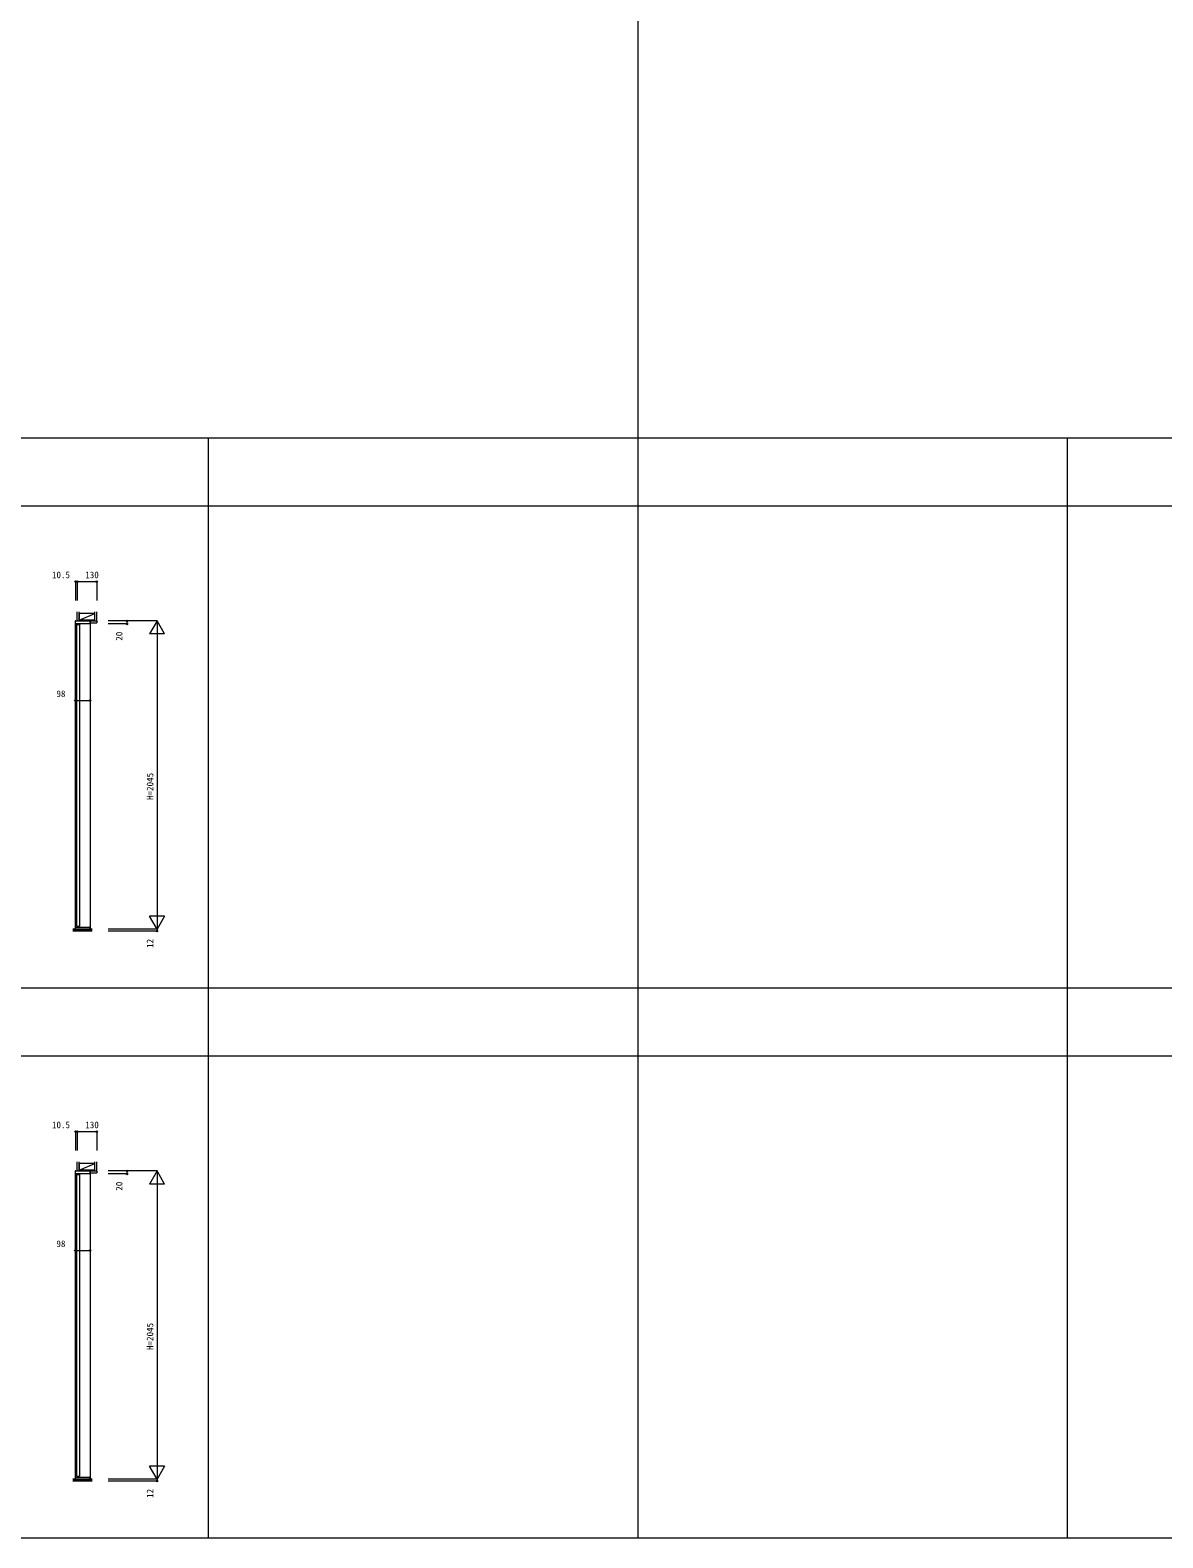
# Model space of a CAD drawing. Units: millimetres, scale not verified. Extents: x -14341 to 14341, y -10000 to 10000.
# Drawn here: x -6974 to 541, y -10000 to 0 of the extents above; entities that cross this region are included whole.
import ezdxf
from ezdxf.enums import TextEntityAlignment as Align

# ---------------------------------------------------------------- set-up
doc = ezdxf.new("R2010")
doc.units = ezdxf.units.MM
doc.header["$LTSCALE"] = 50
for name, color, linetype, lineweight in [('0-1_YKK_F1', 7, 'Continuous', 18), ('0-5_YKK_C1', 4, 'Continuous', 18), ('0-7_YKK_N1', 2, 'Continuous', 18), ('0-8_YKK_Z1', 7, 'Continuous', 18)]:
    doc.layers.add(name, color=color, linetype=linetype, lineweight=lineweight)
doc.styles.add('ＭＳ ゴシック', font='')
doc.styles.get('ＭＳ ゴシック').set_extended_font_data('MS Gothic')

msp = doc.modelspace()

# ---------------------------------------------------------------- linework, layer by layer
at = {"layer": '0-1_YKK_F1'}
for p, q in [((-2940.51, -10000), (-2940.51, 9500)), ((-14340.51, -2704), (14159.49, -2704)), ((-5790.51, -10000), (-5790.51, -2704)), ((-90.51, -10000), (-90.51, -2704)), ((-14340.51, -3154), (14159.49, -3154)), ((-14340.51, -6352), (14159.49, -6352)), ((-14340.51, -6802), (14159.49, -6802)), ((-14340.51, -10000), (14340.51, -10000))]:
    msp.add_line(p, q, dxfattribs=at)
at = {"layer": '0-5_YKK_C1'}
for p, q in [((-6663.54, -5942.5), (-6663.54, -3941.5)), ((-6576.44, -3918.5), (-6576.44, -5963.5)), ((-6669.94, -5948.5), (-6578.94, -5948.5)), ((-6663.54, -5942.5), (-6645.94, -5942.5)), ((-6663.54, -9590.5), (-6663.54, -7589.5)), ((-6576.44, -7566.5), (-6576.44, -9611.5)), ((-6669.94, -9596.5), (-6578.94, -9596.5)), ((-6663.54, -9590.5), (-6645.94, -9590.5))]:
    msp.add_line(p, q, dxfattribs=at)
for points in [[(-6671.94, -3936.5), (-6671.94, -3918.5), (-6674.44, -3918.5), (-6674.44, -5963.5)], [(-6671.94, -3918.5), (-6576.94, -3918.5), (-6576.94, -3938.5), (-6669.94, -3938.5)], [(-6663.54, -3941.5), (-6645.94, -3941.5), (-6645.94, -5942.5)], [(-6647.94, -5963.7), (-6647.94, -5963.5), (-6671.94, -5963.5), (-6671.94, -5950.5)], [(-6576.94, -5950.5), (-6576.94, -5963.5), (-6600.94, -5963.5), (-6647.94, -5963.5)], [(-6671.94, -7584.5), (-6671.94, -7566.5), (-6674.44, -7566.5), (-6674.44, -9611.5)], [(-6671.94, -7566.5), (-6576.94, -7566.5), (-6576.94, -7586.5), (-6669.94, -7586.5)], [(-6663.54, -7589.5), (-6645.94, -7589.5), (-6645.94, -9590.5)], [(-6647.94, -9611.7), (-6647.94, -9611.5), (-6671.94, -9611.5), (-6671.94, -9598.5)], [(-6576.94, -9598.5), (-6576.94, -9611.5), (-6600.94, -9611.5), (-6647.94, -9611.5)]]:
    msp.add_lwpolyline(points, dxfattribs=at)
for centre, start, end in [((-6669.94, -3936.5), 180.00001, 269.99999), ((-6669.94, -5950.5), 90.00001, 179.99999), ((-6578.94, -5950.5), 0.00001, 89.99999), ((-6669.94, -7584.5), 180.00001, 269.99999), ((-6669.94, -9598.5), 90.00001, 179.99999), ((-6578.94, -9598.5), 0.00001, 89.99999)]:
    msp.add_arc(centre, 2, start, end, dxfattribs=at)
at = {"layer": '0-7_YKK_N1'}
for p, q in [((-6671.94, -3657.92), (-6671.94, -3782.92)), ((-6661.44, -3657.92), (-6671.94, -3657.92)), ((-6661.44, -3657.92), (-6531.44, -3657.92)), ((-6661.44, -3657.92), (-6661.44, -3782.92)), ((-6531.44, -3657.92), (-6531.44, -3782.92)), ((-6131.44, -3918.5), (-6456.44, -3918.5)), ((-6331.44, -3938.5), (-6456.44, -3938.5)), ((-6331.44, -3918.5), (-6331.44, -3938.5)), ((-6131.44, -3918.5), (-6181.44, -4005.1)), ((-6081.44, -4005.1), (-6131.44, -3918.5)), ((-6081.44, -4005.1), (-6181.44, -4005.1)), ((-6674.44, -4446.27), (-6576.44, -4446.27)), ((-6674.44, -4446.27), (-6674.44, -4571.27)), ((-6576.44, -4446.27), (-6576.44, -4571.27)), ((-6081.44, -5876.9), (-6181.44, -5876.9)), ((-6131.44, -5963.5), (-6181.44, -5876.9)), ((-6081.44, -5876.9), (-6131.44, -5963.5)), ((-6131.44, -5975.5), (-6456.44, -5975.5)), ((-6131.44, -5963.5), (-6131.44, -5975.5)), ((-6671.94, -7305.92), (-6671.94, -7430.92)), ((-6661.44, -7305.92), (-6671.94, -7305.92)), ((-6661.44, -7305.92), (-6531.44, -7305.92)), ((-6661.44, -7305.92), (-6661.44, -7430.92)), ((-6531.44, -7305.92), (-6531.44, -7430.92)), ((-6131.44, -7566.5), (-6456.44, -7566.5)), ((-6331.44, -7586.5), (-6456.44, -7586.5)), ((-6331.44, -7566.5), (-6331.44, -7586.5)), ((-6131.44, -7566.5), (-6181.44, -7653.1)), ((-6081.44, -7653.1), (-6131.44, -7566.5)), ((-6081.44, -7653.1), (-6181.44, -7653.1)), ((-6674.44, -8094.27), (-6576.44, -8094.27)), ((-6674.44, -8094.27), (-6674.44, -8219.27)), ((-6576.44, -8094.27), (-6576.44, -8219.27)), ((-6081.44, -9524.9), (-6181.44, -9524.9)), ((-6131.44, -9611.5), (-6181.44, -9524.9)), ((-6081.44, -9524.9), (-6131.44, -9611.5)), ((-6131.44, -9623.5), (-6456.44, -9623.5)), ((-6131.44, -9611.5), (-6131.44, -9623.5))]:
    msp.add_line(p, q, dxfattribs=at)
for points in [[(-6131.44, -3918.5), (-6131.44, -5963.5), (-6456.44, -5963.5)], [(-6131.44, -7566.5), (-6131.44, -9611.5), (-6456.44, -9611.5)]]:
    msp.add_lwpolyline(points, dxfattribs=at)
for centre in [(-6671.94, -3657.92), (-6661.44, -3657.92), (-6531.44, -3657.92), (-6331.44, -3918.5), (-6331.44, -3938.5), (-6674.44, -4446.27), (-6576.44, -4446.27), (-6131.44, -5975.5), (-6671.94, -7305.92), (-6661.44, -7305.92), (-6531.44, -7305.92), (-6331.44, -7566.5), (-6331.44, -7586.5), (-6674.44, -8094.27), (-6576.44, -8094.27), (-6131.44, -9623.5)]:
    msp.add_circle(centre, 5, dxfattribs=at)
at = {"layer": '0-8_YKK_Z1'}
for p, q in [((-6661.44, -3918.5), (-6661.44, -3857.92)), ((-6648.94, -3918.5), (-6648.94, -3857.92)), ((-6648.94, -3913.5), (-6543.94, -3868.5)), ((-6543.94, -3918.5), (-6543.94, -3857.92)), ((-6531.44, -3918.5), (-6531.44, -3857.92)), ((-6661.44, -3918.5), (-6648.94, -3918.5)), ((-6648.94, -3918.5), (-6543.94, -3913.5)), ((-6576.44, -3918.5), (-6576.44, -3931)), ((-6576.44, -3931), (-6556.26, -3931)), ((-6576.44, -3931), (-6531.44, -3931)), ((-6574.44, -3918.5), (-6531.44, -3918.5)), ((-6543.94, -3918.5), (-6531.44, -3918.5)), ((-6531.44, -3918.5), (-6531.44, -3931)), ((-6561.16, -5963.5), (-6689.72, -5963.5)), ((-6561.16, -5966.5), (-6689.72, -5966.5)), ((-6561.16, -5969.5), (-6689.72, -5969.5)), ((-6561.16, -5972.5), (-6689.72, -5972.5)), ((-6561.16, -5975.5), (-6689.72, -5975.5)), ((-6661.44, -7566.5), (-6661.44, -7505.92)), ((-6661.44, -7566.5), (-6648.94, -7566.5)), ((-6648.94, -7566.5), (-6648.94, -7505.92)), ((-6648.94, -7561.5), (-6543.94, -7516.5)), ((-6648.94, -7566.5), (-6543.94, -7561.5)), ((-6576.44, -7566.5), (-6576.44, -7579)), ((-6576.44, -7579), (-6556.26, -7579)), ((-6576.44, -7579), (-6531.44, -7579)), ((-6574.44, -7566.5), (-6531.44, -7566.5)), ((-6543.94, -7566.5), (-6543.94, -7505.92)), ((-6543.94, -7566.5), (-6531.44, -7566.5)), ((-6531.44, -7566.5), (-6531.44, -7505.92)), ((-6531.44, -7566.5), (-6531.44, -7579)), ((-6561.16, -9611.5), (-6689.72, -9611.5)), ((-6561.16, -9614.5), (-6689.72, -9614.5)), ((-6561.16, -9617.5), (-6689.72, -9617.5)), ((-6561.16, -9620.5), (-6689.72, -9620.5)), ((-6561.16, -9623.5), (-6689.72, -9623.5))]:
    msp.add_line(p, q, dxfattribs=at)
for points in [[(-6648.94, -3913.5), (-6543.94, -3913.5), (-6543.94, -3868.5), (-6648.94, -3868.5)], [(-6648.94, -3918.5), (-6543.94, -3918.5), (-6543.94, -3913.5), (-6648.94, -3913.5)], [(-6648.94, -7561.5), (-6543.94, -7561.5), (-6543.94, -7516.5), (-6648.94, -7516.5)], [(-6648.94, -7566.5), (-6543.94, -7566.5), (-6543.94, -7561.5), (-6648.94, -7561.5)]]:
    msp.add_lwpolyline(points, close=True, dxfattribs=at)

# ---------------------------------------------------------------- texts
at = {"layer": '0-7_YKK_N1', "color": 7, "style": 'ＭＳ ゴシック'}
for s, p in [('10.5', (-6828.7, -3648.16)), ('130', (-6607.94, -3648.16)), ('98', (-6799.19, -4436.51)), ('10.5', (-6828.7, -7296.16)), ('130', (-6607.94, -7296.16)), ('98', (-6799.19, -8084.51))]:
    msp.add_text(s, height=43.99, dxfattribs=at).set_placement(p, align=Align.BOTTOM_LEFT)
for s, p in [('20', (-6348.03, -4049.53)), ('H=2045', (-6143.44, -5106)), ('12', (-6143.44, -6087.14)), ('20', (-6348.03, -7697.53)), ('H=2045', (-6143.44, -8754)), ('12', (-6143.44, -9735.14))]:
    msp.add_text(s, height=43.99, rotation=90, dxfattribs=at).set_placement(p, align=Align.BOTTOM_LEFT)

doc.saveas('drawing.dxf')
